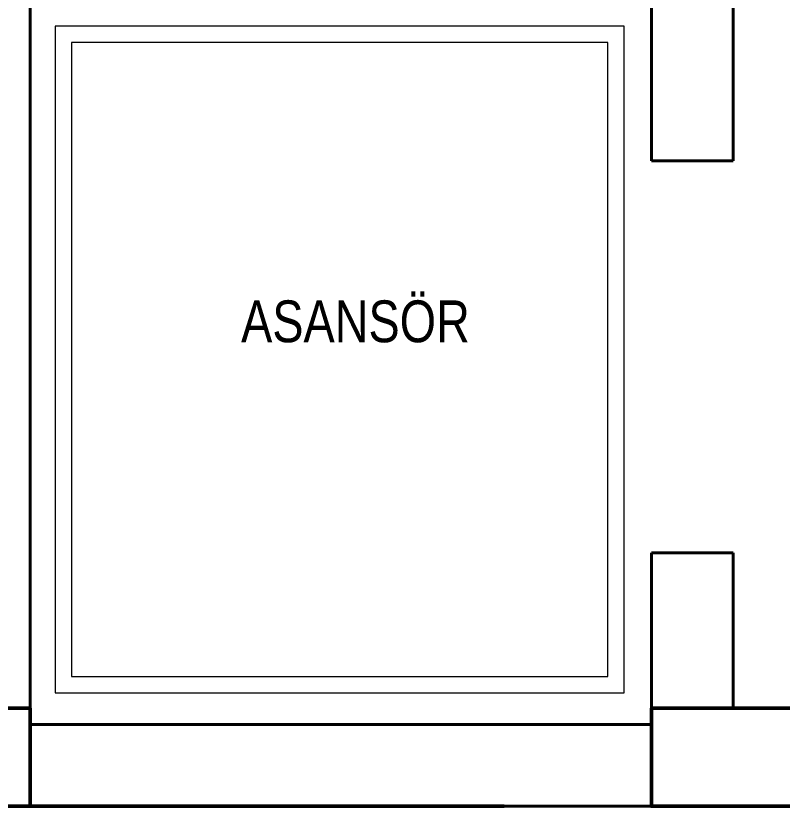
# Model space of a CAD drawing. Header units: millimetres. Extents: x 38 to 2348, y 24 to 977.
# Drawn here: x 844.1 to 1078.4, y 24 to 265.8 of the extents above; entities that cross this region are included whole.
import ezdxf

# ---------------------------------------------------------------- set-up
doc = ezdxf.new("R2010")
doc.units = ezdxf.units.MM
for name, color, linetype, lineweight in [('1_DUVAR', 7, 'Continuous', 50), ('9_KOLON', 90, 'Continuous', 50), ('DUVAR', 7, 'Continuous', 40), ('TEFRİŞ', 47, 'Continuous', 15), ('yazı', 255, 'Continuous', 20)]:
    doc.layers.add(name, color=color, linetype=linetype, lineweight=lineweight)
doc.styles.add('ONİ', font='Arial')

msp = doc.modelspace()

# ---------------------------------------------------------------- linework, layer by layer
at = {"layer": '1_DUVAR', "flags": 128}
msp.add_lwpolyline([(993.401808, 24.02326), (563.401808, 24.02326)], dxfattribs=at)
at = {"layer": '9_KOLON', "elevation": -0.00001, "flags": 128}
for points in [[(788.401697, 54.023043), (848.401818, 54.023043), (848.401818, 24.023131), (788.401697, 24.023131)], [(1038.402054, 54.023043), (1098.401878, 54.023043), (1098.401878, 24.023131), (1038.402054, 24.023131)]]:
    msp.add_lwpolyline(points, close=True, dxfattribs=at)
at = {"layer": 'DUVAR'}
for p, q in [((1063.401802, 221.523129), (1063.401802, 349.023208)), ((1038.401802, 221.523129), (1063.401802, 221.523129)), ((1038.401802, 101.523129), (1063.401802, 101.523129)), ((1038.402054, 24.023262), (198.401842, 24.023262)), ((1038.402054, 24.02326), (853.401802, 24.02326))]:
    msp.add_line(p, q, dxfattribs=at)
at = {"layer": 'DUVAR', "flags": 128}
for points, elevation in [([(1038.401802, 221.523129), (1038.401802, 269.02326), (848.401802, 269.02326), (848.401802, 49.02326)], -0.000038), ([(1063.401802, 221.523129), (1063.401802, 269.023034)], -0.000038), ([(848.401802, 49.02326), (1038.401802, 49.02326), (1038.401802, 101.523129)], -0.000038), ([(1063.401802, 54.023043), (1063.401802, 101.523129)], -0.000038), ([(1038.402054, 24.02326), (878.401802, 24.02326)], -0.000042)]:
    msp.add_lwpolyline(points, dxfattribs=dict(at, elevation=elevation))
at = {"layer": 'TEFRİŞ', "elevation": -0.000038, "flags": 128}
for points in [[(1030.036835, 58.666125), (1030.036835, 262.666125), (856.036835, 262.666125), (856.036835, 58.666125)], [(1025.036835, 63.666125), (1025.036835, 257.666125), (861.036835, 257.666125), (861.036835, 63.666125)]]:
    msp.add_lwpolyline(points, close=True, dxfattribs=at)

# ---------------------------------------------------------------- texts
at = {"layer": 'yazı', "style": 'ONİ', "width": 0.8}
msp.add_text('ASANSÖR ', height=12.8, rotation=359.999986, dxfattribs=at).set_placement((912.944064, 165.969225, -0.000059))

doc.saveas('drawing.dxf')
